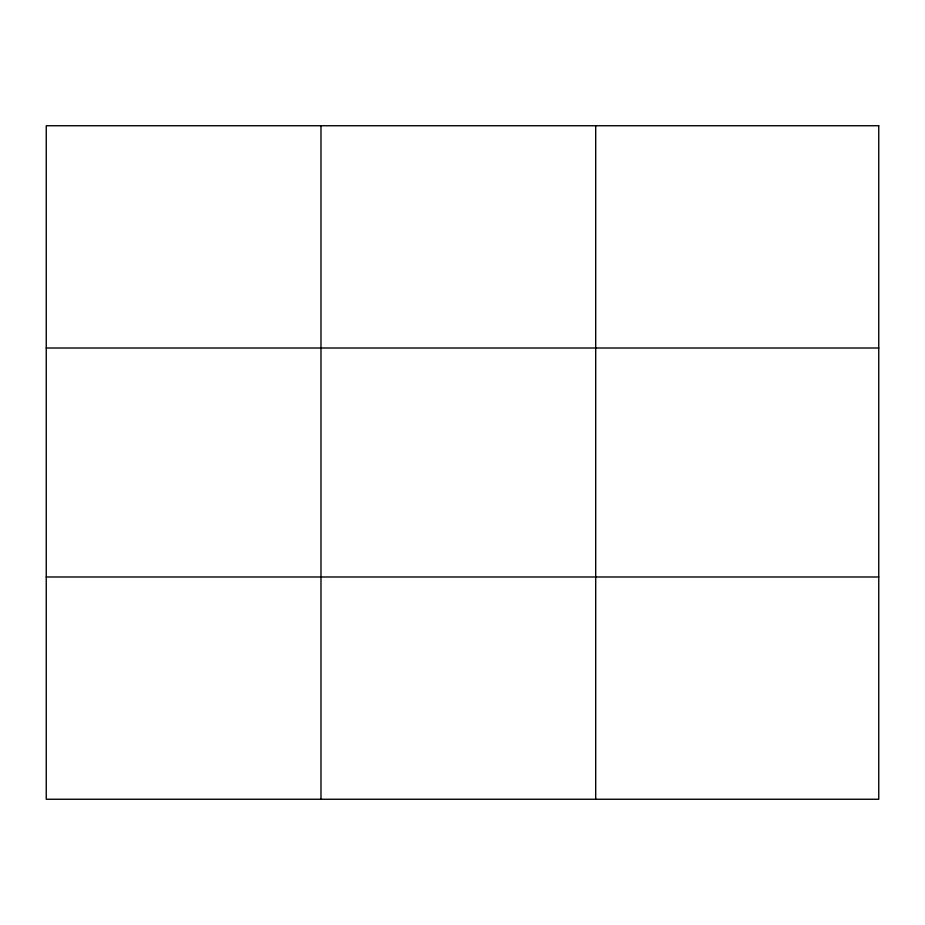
<?xml version="1.0" encoding="UTF-8"?>
<svg xmlns="http://www.w3.org/2000/svg" width="925" height="925" viewBox="0 0 925 925"><rect width="100%" height="100%" fill="white"/><g stroke="black" fill="none" stroke-linecap="round" stroke-linejoin="round"><path stroke-width="1.39" d="M320.975 799.258L320.975 125.742M595.7 799.258L595.7 125.742M46.25 348.008L878.75 348.008M46.25 576.992L878.75 576.992M878.75 125.742L878.75 799.258L46.25 799.258L46.25 125.742L878.75 125.742"/></g></svg>
